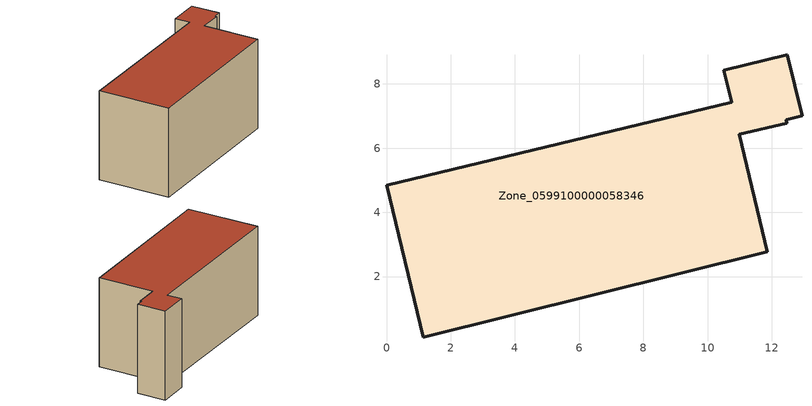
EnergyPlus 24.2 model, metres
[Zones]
Zone_0599100000058346
 floor ground (C_G): 12.47,6.78 10.99,6.43 11.86,2.78 1.14,0.11 0,4.85 10.75,7.43 10.51,8.43 12.48,8.91 12.94,7.01 12.46,6.89 z0
 wall outside (C_F): 12.94,7.01 12.48,8.91 10.51,8.43 10.75,7.43 0,4.85 1.14,0.11 11.86,2.78 10.99,6.43 12.47,6.78 12.46,6.89 12.94,7.01 z0:6
 roof outside (C_R): 1.14,0.11 11.86,2.78 10.99,6.43 12.47,6.78 12.46,6.89 12.94,7.01 12.48,8.91 10.51,8.43 10.75,7.43 0,4.85 z6
[BUILDING]
Pand.0599100000058346: North Axis=0; Terrain=City; Loads Convergence Tolerance Value=0.04; Temperature Convergence Tolerance Value=0.4; Solar Distribution=FullExterior; Maximum Number of Warmup Days=25; Minimum Number of Warmup Days=1
[Site:Location]
Rotterdam.The.Hague.AP_ZH_NLD Design_Conditions: Latitude=51.96; Longitude=4.45; Time Zone=1; Elevation=-4.5
[SITE:GROUNDTEMPERATURE:BUILDINGSURFACE]
18, 18, 18, 18, 18, 18, 18, 18, 18, 18, 18, 18
[MATERIAL] Thermal Absorptance=0.9; Solar Absorptance=0.7; Visible Absorptance=0.7
Name | Roughness | Thickness | Conductivity | Density | Specific Heat
G.TI.1975-1991 | MediumSmooth | 0.15 | 0.288461 | 540 | 1210
F.TI.1975-1991 | Rough | 0.3 | 0.230769 | 1920 | 840
R.TI.1975-1991 | MediumRough | 0.2 | 0.153846 | 1500 | 1000
[CONSTRUCTION]
C_G: G.TI.1975-1991
C_F: F.TI.1975-1991
C_R: R.TI.1975-1991
[ZONE]
Zone_0599100000058346: Type=1; Multiplier=1; Ceiling Height=Autocalculate; Volume=Autocalculate; Floor Area=autocalculate; Part of Total Floor Area=Yes
[ZONEINFILTRATION:DESIGNFLOWRATE]
Infil_Zone_0599100000058346: Zone or ZoneList or Space or SpaceList=Zone_0599100000058346; Schedule=AlwaysOn; Design Flow Rate Calculation Method=Flow/Area; Flow Rate per Floor Area=0.003; Constant Term Coefficient=1; Temperature Term Coefficient=0; Velocity Term Coefficient=0; Velocity Squared Term Coefficient=0
[HVACTEMPLATE:ZONE:IDEALLOADSAIRSYSTEM]
Zone_0599100000058346: Maximum Heating Supply Air Temperature=50; Minimum Cooling Supply Air Temperature=13; Maximum Heating Supply Air Humidity Ratio=0.0156; Minimum Cooling Supply Air Humidity Ratio=0.0077; Heating Limit=NoLimit; Cooling Limit=NoLimit; Dehumidification Control Type=ConstantSensibleHeatRatio; Cooling Sensible Heat Ratio=0.7; Dehumidification Setpoint=60; Humidification Control Type=None; Humidification Setpoint=30; Outdoor Air Method=None; Outdoor Air Flow Rate per Person=0.00944; Outdoor Air Flow Rate per Zone Floor Area=0; Outdoor Air Flow Rate per Zone=0; Demand Controlled Ventilation Type=None; Outdoor Air Economizer Type=NoEconomizer; Heat Recovery Type=None; Sensible Heat Recovery Effectiveness=0.7; Latent Heat Recovery Effectiveness=0.65
[ZONECONTROL:THERMOSTAT]
ThermostatControl_Zone_0599100000058346: Zone or ZoneList=Zone_0599100000058346; Control Type Schedule=DualSetpointControlType; Control 1=Thermostat_Zone_0599100000058346; Temperature Difference Between Cutout And Setpoint=0
[THERMOSTATSETPOINT:DUALSETPOINT]
Thermostat_Zone_0599100000058346: Heating Setpoint Temperature Schedule=HeatingSetpoint_Zone_0599100000058346; Cooling Setpoint Temperature Schedule=CoolingSetpoint_Zone_0599100000058346
[SCHEDULE:COMPACT]
HeatingSetpoint_Zone_0599100000058346: Through: 12/31, For: AllDays, Until: 24:00, 21
CoolingSetpoint_Zone_0599100000058346: Through: 12/31, For: AllDays, Until: 24:00, 24
DualSetpointControlType: Through: 12/31, For: AllDays, Until: 24:00, 4
AlwaysOn: Through: 12/31, For: AllDays, Until: 24:00, 1
